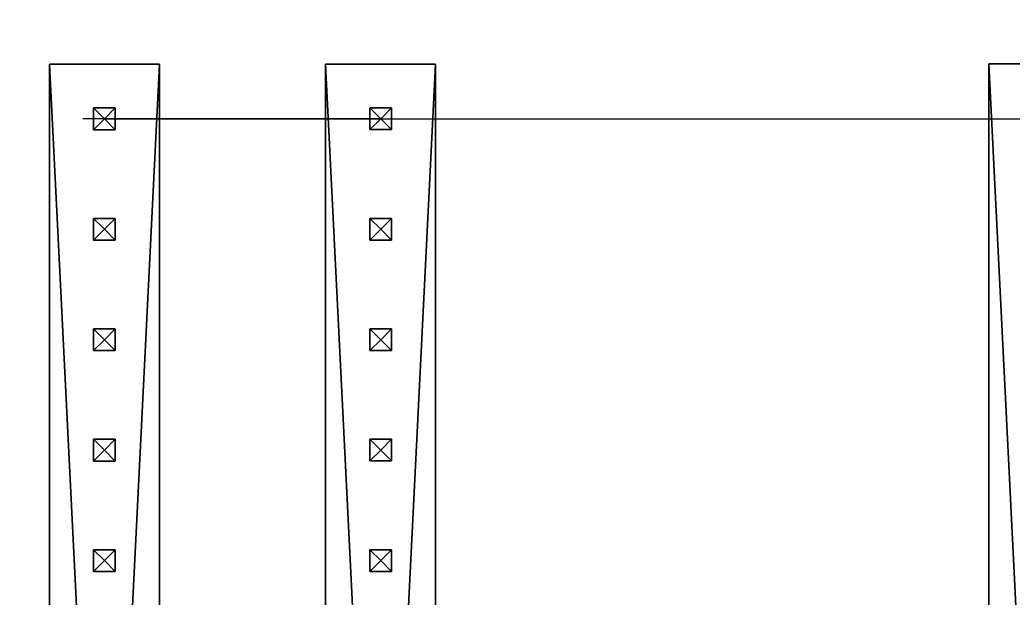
# Model space of a CAD drawing. Header units: millimetres. Extents: x 71 to 249, y 13 to 134.
# Drawn here: x 146.47 to 169.29, y 85.24 to 98.54 of the extents above; entities that cross this region are included whole.
import ezdxf

# ---------------------------------------------------------------- set-up
doc = ezdxf.new("R2010")
doc.units = ezdxf.units.MM
doc.layers.add('UB3D', color=1, linetype='Continuous')

msp = doc.modelspace()

# ---------------------------------------------------------------- linework, layer by layer
for p, q in [((154.759, 96.266, 87.511), (147.909, 96.266, 87.511)), ((148.409, 96.265, 78.56), (176.349, 96.265, 78.56)), ((154.759, 96.266, 95.571), (169.999, 96.266, 95.571))]:
    msp.add_line(p, q)
at = {"extrusion": (-1.39164e-20, -0.000113636, -1)}
for p, q in [((147.909, 96.266, 87.511), (147.909, 96.265, 72.511)), ((148.409, 96.266, 87.511), (148.409, 96.265, 72.511))]:
    msp.add_line(p, q, dxfattribs=at)
at = {"layer": 'UB3D', "color": 94}
for points in [[(219.529, 116.585, 72.51), (219.529, 28.585, 72.51), (103.529, 28.585, 72.51)], [(219.529, 116.585, 72.51), (103.529, 28.585, 72.51), (103.529, 116.585, 72.51)], [(219.529, 116.585, 72.5), (103.529, 116.585, 72.5), (103.529, 28.585, 72.5)], [(219.529, 116.585, 72.5), (103.529, 28.585, 72.5), (219.529, 28.585, 72.5)], [(215.719, 116.586, 89.521), (215.719, 28.586, 89.521), (109.038, 28.586, 89.521)], [(215.719, 116.586, 89.521), (109.038, 28.586, 89.521), (109.038, 116.586, 89.521)], [(215.719, 116.586, 89.511), (109.038, 116.586, 89.511), (109.038, 28.586, 89.511)], [(215.719, 116.586, 89.511), (109.038, 28.586, 89.511), (215.719, 28.586, 89.511)]]:
    msp.add_3dface(points, dxfattribs=at)
at = {"layer": 'UB3D', "color": 27}
for points in [[(149.671, 97.523, 72.51), (147.143, 97.523, 72.51), (147.143, 97.523, 74.51), (149.671, 97.523, 74.51)], [(147.143, 97.523, 72.51), (147.143, 46.742, 72.51), (147.143, 46.742, 74.51), (147.143, 97.523, 74.51)], [(149.671, 97.523, 72.51), (147.143, 97.523, 72.51), (147.143, 46.742, 72.51)], [(149.671, 97.523, 72.51), (147.143, 46.742, 72.51), (149.671, 46.742, 72.51)], [(149.671, 46.742, 74.51), (147.143, 46.742, 74.51), (147.143, 97.523, 74.51)], [(149.671, 46.742, 74.51), (147.143, 97.523, 74.51), (149.671, 97.523, 74.51)], [(149.671, 46.742, 72.51), (149.671, 97.523, 72.51), (149.671, 97.523, 74.51), (149.671, 46.742, 74.51)], [(149.671, 97.523, 72.51), (149.671, 46.742, 72.51), (149.671, 97.523, 72.51)], [(149.671, 46.742, 74.51), (149.671, 97.523, 74.51), (149.671, 46.742, 74.51)], [(156.021, 97.525, 89.521), (153.493, 97.525, 89.521), (153.493, 97.525, 91.521), (156.021, 97.525, 91.521)], [(153.493, 97.525, 89.521), (153.493, 46.744, 89.521), (153.493, 46.744, 91.521), (153.493, 97.525, 91.521)], [(156.021, 97.525, 89.521), (153.493, 97.525, 89.521), (153.493, 46.744, 89.521)], [(156.021, 97.525, 89.521), (153.493, 46.744, 89.521), (156.021, 46.744, 89.521)], [(156.021, 46.744, 91.521), (153.493, 46.744, 91.521), (153.493, 97.525, 91.521)], [(156.021, 46.744, 91.521), (153.493, 97.525, 91.521), (156.021, 97.525, 91.521)], [(156.021, 46.744, 89.521), (156.021, 97.525, 89.521), (156.021, 97.525, 91.521), (156.021, 46.744, 91.521)], [(156.021, 97.525, 89.521), (156.021, 46.744, 89.521), (156.021, 97.525, 89.521)], [(156.021, 46.744, 91.521), (156.021, 97.525, 91.521), (156.021, 46.744, 91.521)], [(171.264, 97.529, 89.521), (168.737, 97.529, 89.521), (168.737, 97.529, 91.521), (171.264, 97.529, 91.521)], [(168.737, 97.529, 89.521), (168.737, 46.748, 89.521), (168.737, 46.748, 91.521), (168.737, 97.529, 91.521)], [(168.737, 46.748, 89.521), (171.264, 46.748, 89.521), (171.264, 97.529, 89.521)], [(168.737, 46.748, 89.521), (171.264, 97.529, 89.521), (168.737, 97.529, 89.521)], [(168.737, 46.748, 89.521), (168.737, 97.529, 89.521), (168.737, 46.748, 89.521)], [(168.737, 97.529, 91.521), (171.264, 97.529, 91.521), (171.264, 46.748, 91.521)], [(168.737, 97.529, 91.521), (171.264, 46.748, 91.521), (168.737, 46.748, 91.521)], [(168.737, 97.529, 91.521), (168.737, 46.748, 91.521), (168.737, 97.529, 91.521)]]:
    msp.add_3dface(points, dxfattribs=at)
at = {"layer": 'UB3D', "color": 254}
for points in [[(148.409, 96.265, 71), (148.159, 96.015, 71.28), (148.159, 96.515, 71.28)], [(148.159, 96.015, 71.28), (148.159, 96.515, 71.28), (148.159, 96.015, 78.28)], [(148.159, 96.515, 71.28), (148.159, 96.015, 78.28), (148.159, 96.515, 78.28)], [(148.159, 96.015, 78.28), (148.159, 96.515, 78.28), (148.409, 96.265, 78.56)], [(148.409, 96.265, 71), (148.159, 96.515, 71.28), (148.659, 96.515, 71.28)], [(148.159, 96.515, 71.28), (148.659, 96.515, 71.28), (148.159, 96.515, 78.28)], [(148.659, 96.515, 71.28), (148.159, 96.515, 78.28), (148.659, 96.515, 78.28)], [(148.159, 96.515, 78.28), (148.659, 96.515, 78.28), (148.409, 96.265, 78.56)], [(148.409, 96.265, 71), (148.659, 96.515, 71.28), (148.659, 96.015, 71.28)], [(148.659, 96.515, 78.28), (148.659, 96.015, 78.28), (148.409, 96.265, 78.56)], [(148.659, 96.515, 71.28), (148.659, 96.015, 71.28), (148.659, 96.515, 78.28)], [(148.659, 96.015, 71.28), (148.659, 96.515, 78.28), (148.659, 96.015, 78.28)], [(154.759, 96.266, 88.011), (154.509, 96.016, 88.291), (154.509, 96.516, 88.291)], [(154.509, 96.016, 88.291), (154.509, 96.516, 88.291), (154.509, 96.016, 95.291)], [(154.509, 96.516, 88.291), (154.509, 96.016, 95.291), (154.509, 96.516, 95.291)], [(154.509, 96.016, 95.291), (154.509, 96.516, 95.291), (154.759, 96.266, 95.571)], [(154.759, 96.266, 88.011), (154.509, 96.516, 88.291), (155.009, 96.516, 88.291)], [(154.509, 96.516, 88.291), (155.009, 96.516, 88.291), (154.509, 96.516, 95.291)], [(155.009, 96.516, 88.291), (154.509, 96.516, 95.291), (155.009, 96.516, 95.291)], [(154.509, 96.516, 95.291), (155.009, 96.516, 95.291), (154.759, 96.266, 95.571)], [(154.759, 96.266, 88.011), (155.009, 96.516, 88.291), (155.009, 96.016, 88.291)], [(155.009, 96.516, 95.291), (155.009, 96.016, 95.291), (154.759, 96.266, 95.571)], [(155.009, 96.516, 88.291), (155.009, 96.016, 88.291), (155.009, 96.516, 95.291)], [(155.009, 96.016, 88.291), (155.009, 96.516, 95.291), (155.009, 96.016, 95.291)], [(148.409, 96.265, 71), (148.659, 96.015, 71.28), (148.159, 96.015, 71.28)], [(148.659, 96.015, 78.28), (148.159, 96.015, 78.28), (148.409, 96.265, 78.56)], [(154.759, 96.266, 88.011), (155.009, 96.016, 88.291), (154.509, 96.016, 88.291)], [(155.009, 96.016, 95.291), (154.509, 96.016, 95.291), (154.759, 96.266, 95.571)], [(148.659, 96.015, 71.28), (148.159, 96.015, 71.28), (148.659, 96.015, 78.28)], [(148.159, 96.015, 71.28), (148.659, 96.015, 78.28), (148.159, 96.015, 78.28)], [(155.009, 96.016, 88.291), (154.509, 96.016, 88.291), (155.009, 96.016, 95.291)], [(154.509, 96.016, 88.291), (155.009, 96.016, 95.291), (154.509, 96.016, 95.291)], [(148.409, 93.725, 71), (148.159, 93.475, 71.28), (148.159, 93.975, 71.28)], [(148.159, 93.475, 71.28), (148.159, 93.975, 71.28), (148.159, 93.475, 78.28)], [(148.159, 93.975, 71.28), (148.159, 93.475, 78.28), (148.159, 93.975, 78.28)], [(148.159, 93.475, 78.28), (148.159, 93.975, 78.28), (148.409, 93.725, 78.56)], [(148.409, 93.725, 71), (148.159, 93.975, 71.28), (148.659, 93.975, 71.28)], [(148.159, 93.975, 71.28), (148.659, 93.975, 71.28), (148.159, 93.975, 78.28)], [(148.659, 93.975, 71.28), (148.159, 93.975, 78.28), (148.659, 93.975, 78.28)], [(148.159, 93.975, 78.28), (148.659, 93.975, 78.28), (148.409, 93.725, 78.56)], [(148.409, 93.725, 71), (148.659, 93.975, 71.28), (148.659, 93.475, 71.28)], [(148.659, 93.975, 78.28), (148.659, 93.475, 78.28), (148.409, 93.725, 78.56)], [(148.659, 93.975, 71.28), (148.659, 93.475, 71.28), (148.659, 93.975, 78.28)], [(148.659, 93.475, 71.28), (148.659, 93.975, 78.28), (148.659, 93.475, 78.28)], [(154.759, 93.726, 88.011), (154.509, 93.476, 88.291), (154.509, 93.976, 88.291)], [(154.509, 93.476, 88.291), (154.509, 93.976, 88.291), (154.509, 93.476, 95.291)], [(154.509, 93.976, 88.291), (154.509, 93.476, 95.291), (154.509, 93.976, 95.291)], [(154.509, 93.476, 95.291), (154.509, 93.976, 95.291), (154.759, 93.726, 95.571)], [(154.759, 93.726, 88.011), (154.509, 93.976, 88.291), (155.009, 93.976, 88.291)], [(154.509, 93.976, 88.291), (155.009, 93.976, 88.291), (154.509, 93.976, 95.291)], [(155.009, 93.976, 88.291), (154.509, 93.976, 95.291), (155.009, 93.976, 95.291)], [(154.509, 93.976, 95.291), (155.009, 93.976, 95.291), (154.759, 93.726, 95.571)], [(154.759, 93.726, 88.011), (155.009, 93.976, 88.291), (155.009, 93.476, 88.291)], [(155.009, 93.976, 95.291), (155.009, 93.476, 95.291), (154.759, 93.726, 95.571)], [(155.009, 93.976, 88.291), (155.009, 93.476, 88.291), (155.009, 93.976, 95.291)], [(155.009, 93.476, 88.291), (155.009, 93.976, 95.291), (155.009, 93.476, 95.291)], [(148.409, 93.725, 71), (148.659, 93.475, 71.28), (148.159, 93.475, 71.28)], [(148.659, 93.475, 78.28), (148.159, 93.475, 78.28), (148.409, 93.725, 78.56)], [(154.759, 93.726, 88.011), (155.009, 93.476, 88.291), (154.509, 93.476, 88.291)], [(155.009, 93.476, 95.291), (154.509, 93.476, 95.291), (154.759, 93.726, 95.571)], [(148.659, 93.475, 71.28), (148.159, 93.475, 71.28), (148.659, 93.475, 78.28)], [(148.159, 93.475, 71.28), (148.659, 93.475, 78.28), (148.159, 93.475, 78.28)], [(155.009, 93.476, 88.291), (154.509, 93.476, 88.291), (155.009, 93.476, 95.291)], [(154.509, 93.476, 88.291), (155.009, 93.476, 95.291), (154.509, 93.476, 95.291)], [(148.409, 91.185, 71), (148.159, 90.935, 71.28), (148.159, 91.435, 71.28)], [(148.159, 90.935, 71.28), (148.159, 91.435, 71.28), (148.159, 90.935, 78.28)], [(148.159, 91.435, 71.28), (148.159, 90.935, 78.28), (148.159, 91.435, 78.28)], [(148.159, 90.935, 78.28), (148.159, 91.435, 78.28), (148.409, 91.185, 78.56)], [(148.409, 91.185, 71), (148.159, 91.435, 71.28), (148.659, 91.435, 71.28)], [(148.159, 91.435, 71.28), (148.659, 91.435, 71.28), (148.159, 91.435, 78.28)], [(148.659, 91.435, 71.28), (148.159, 91.435, 78.28), (148.659, 91.435, 78.28)], [(148.159, 91.435, 78.28), (148.659, 91.435, 78.28), (148.409, 91.185, 78.56)], [(148.409, 91.185, 71), (148.659, 91.435, 71.28), (148.659, 90.935, 71.28)], [(148.659, 91.435, 78.28), (148.659, 90.935, 78.28), (148.409, 91.185, 78.56)], [(148.659, 91.435, 71.28), (148.659, 90.935, 71.28), (148.659, 91.435, 78.28)], [(148.659, 90.935, 71.28), (148.659, 91.435, 78.28), (148.659, 90.935, 78.28)], [(154.759, 91.186, 88.011), (154.509, 90.936, 88.291), (154.509, 91.436, 88.291)], [(154.509, 90.936, 88.291), (154.509, 91.436, 88.291), (154.509, 90.936, 95.291)], [(154.509, 91.436, 88.291), (154.509, 90.936, 95.291), (154.509, 91.436, 95.291)], [(154.509, 90.936, 95.291), (154.509, 91.436, 95.291), (154.759, 91.186, 95.571)], [(154.759, 91.186, 88.011), (154.509, 91.436, 88.291), (155.009, 91.436, 88.291)], [(154.509, 91.436, 88.291), (155.009, 91.436, 88.291), (154.509, 91.436, 95.291)], [(155.009, 91.436, 88.291), (154.509, 91.436, 95.291), (155.009, 91.436, 95.291)], [(154.509, 91.436, 95.291), (155.009, 91.436, 95.291), (154.759, 91.186, 95.571)], [(154.759, 91.186, 88.011), (155.009, 91.436, 88.291), (155.009, 90.936, 88.291)], [(155.009, 91.436, 95.291), (155.009, 90.936, 95.291), (154.759, 91.186, 95.571)], [(155.009, 91.436, 88.291), (155.009, 90.936, 88.291), (155.009, 91.436, 95.291)], [(155.009, 90.936, 88.291), (155.009, 91.436, 95.291), (155.009, 90.936, 95.291)], [(148.409, 91.185, 71), (148.659, 90.935, 71.28), (148.159, 90.935, 71.28)], [(148.659, 90.935, 78.28), (148.159, 90.935, 78.28), (148.409, 91.185, 78.56)], [(154.759, 91.186, 88.011), (155.009, 90.936, 88.291), (154.509, 90.936, 88.291)], [(155.009, 90.936, 95.291), (154.509, 90.936, 95.291), (154.759, 91.186, 95.571)], [(148.659, 90.935, 71.28), (148.159, 90.935, 71.28), (148.659, 90.935, 78.28)], [(148.159, 90.935, 71.28), (148.659, 90.935, 78.28), (148.159, 90.935, 78.28)], [(155.009, 90.936, 88.291), (154.509, 90.936, 88.291), (155.009, 90.936, 95.291)], [(154.509, 90.936, 88.291), (155.009, 90.936, 95.291), (154.509, 90.936, 95.291)], [(148.409, 88.645, 71), (148.159, 88.395, 71.28), (148.159, 88.895, 71.28)], [(148.159, 88.395, 71.28), (148.159, 88.895, 71.28), (148.159, 88.395, 78.28)], [(148.159, 88.895, 71.28), (148.159, 88.395, 78.28), (148.159, 88.895, 78.28)], [(148.159, 88.395, 78.28), (148.159, 88.895, 78.28), (148.409, 88.645, 78.56)], [(148.409, 88.645, 71), (148.159, 88.895, 71.28), (148.659, 88.895, 71.28)], [(148.159, 88.895, 71.28), (148.659, 88.895, 71.28), (148.159, 88.895, 78.28)], [(148.659, 88.895, 71.28), (148.159, 88.895, 78.28), (148.659, 88.895, 78.28)], [(148.159, 88.895, 78.28), (148.659, 88.895, 78.28), (148.409, 88.645, 78.56)], [(148.409, 88.645, 71), (148.659, 88.895, 71.28), (148.659, 88.395, 71.28)], [(148.659, 88.895, 78.28), (148.659, 88.395, 78.28), (148.409, 88.645, 78.56)], [(148.659, 88.895, 71.28), (148.659, 88.395, 71.28), (148.659, 88.895, 78.28)], [(148.659, 88.395, 71.28), (148.659, 88.895, 78.28), (148.659, 88.395, 78.28)], [(154.759, 88.646, 88.011), (154.509, 88.396, 88.291), (154.509, 88.896, 88.291)], [(154.509, 88.396, 88.291), (154.509, 88.896, 88.291), (154.509, 88.396, 95.291)], [(154.509, 88.896, 88.291), (154.509, 88.396, 95.291), (154.509, 88.896, 95.291)], [(154.509, 88.396, 95.291), (154.509, 88.896, 95.291), (154.759, 88.646, 95.571)], [(154.759, 88.646, 88.011), (154.509, 88.896, 88.291), (155.009, 88.896, 88.291)], [(154.509, 88.896, 88.291), (155.009, 88.896, 88.291), (154.509, 88.896, 95.291)], [(155.009, 88.896, 88.291), (154.509, 88.896, 95.291), (155.009, 88.896, 95.291)], [(154.509, 88.896, 95.291), (155.009, 88.896, 95.291), (154.759, 88.646, 95.571)], [(154.759, 88.646, 88.011), (155.009, 88.896, 88.291), (155.009, 88.396, 88.291)], [(155.009, 88.896, 95.291), (155.009, 88.396, 95.291), (154.759, 88.646, 95.571)], [(155.009, 88.896, 88.291), (155.009, 88.396, 88.291), (155.009, 88.896, 95.291)], [(155.009, 88.396, 88.291), (155.009, 88.896, 95.291), (155.009, 88.396, 95.291)], [(148.409, 88.645, 71), (148.659, 88.395, 71.28), (148.159, 88.395, 71.28)], [(148.659, 88.395, 78.28), (148.159, 88.395, 78.28), (148.409, 88.645, 78.56)], [(154.759, 88.646, 88.011), (155.009, 88.396, 88.291), (154.509, 88.396, 88.291)], [(155.009, 88.396, 95.291), (154.509, 88.396, 95.291), (154.759, 88.646, 95.571)], [(148.659, 88.395, 71.28), (148.159, 88.395, 71.28), (148.659, 88.395, 78.28)], [(148.159, 88.395, 71.28), (148.659, 88.395, 78.28), (148.159, 88.395, 78.28)], [(155.009, 88.396, 88.291), (154.509, 88.396, 88.291), (155.009, 88.396, 95.291)], [(154.509, 88.396, 88.291), (155.009, 88.396, 95.291), (154.509, 88.396, 95.291)], [(148.409, 86.105, 71), (148.159, 85.855, 71.28), (148.159, 86.355, 71.28)], [(148.159, 85.855, 71.28), (148.159, 86.355, 71.28), (148.159, 85.855, 78.28)], [(148.159, 86.355, 71.28), (148.159, 85.855, 78.28), (148.159, 86.355, 78.28)], [(148.159, 85.855, 78.28), (148.159, 86.355, 78.28), (148.409, 86.105, 78.56)], [(148.409, 86.105, 71), (148.159, 86.355, 71.28), (148.659, 86.355, 71.28)], [(148.159, 86.355, 71.28), (148.659, 86.355, 71.28), (148.159, 86.355, 78.28)], [(148.659, 86.355, 71.28), (148.159, 86.355, 78.28), (148.659, 86.355, 78.28)], [(148.159, 86.355, 78.28), (148.659, 86.355, 78.28), (148.409, 86.105, 78.56)], [(148.409, 86.105, 71), (148.659, 86.355, 71.28), (148.659, 85.855, 71.28)], [(148.659, 86.355, 78.28), (148.659, 85.855, 78.28), (148.409, 86.105, 78.56)], [(148.659, 86.355, 71.28), (148.659, 85.855, 71.28), (148.659, 86.355, 78.28)], [(148.659, 85.855, 71.28), (148.659, 86.355, 78.28), (148.659, 85.855, 78.28)], [(154.759, 86.106, 88.011), (154.509, 85.856, 88.291), (154.509, 86.356, 88.291)], [(154.509, 85.856, 88.291), (154.509, 86.356, 88.291), (154.509, 85.856, 95.291)], [(154.509, 86.356, 88.291), (154.509, 85.856, 95.291), (154.509, 86.356, 95.291)], [(154.509, 85.856, 95.291), (154.509, 86.356, 95.291), (154.759, 86.106, 95.571)], [(154.759, 86.106, 88.011), (154.509, 86.356, 88.291), (155.009, 86.356, 88.291)], [(154.509, 86.356, 88.291), (155.009, 86.356, 88.291), (154.509, 86.356, 95.291)], [(155.009, 86.356, 88.291), (154.509, 86.356, 95.291), (155.009, 86.356, 95.291)], [(154.509, 86.356, 95.291), (155.009, 86.356, 95.291), (154.759, 86.106, 95.571)], [(154.759, 86.106, 88.011), (155.009, 86.356, 88.291), (155.009, 85.856, 88.291)], [(155.009, 86.356, 95.291), (155.009, 85.856, 95.291), (154.759, 86.106, 95.571)], [(155.009, 86.356, 88.291), (155.009, 85.856, 88.291), (155.009, 86.356, 95.291)], [(155.009, 85.856, 88.291), (155.009, 86.356, 95.291), (155.009, 85.856, 95.291)], [(148.409, 86.105, 71), (148.659, 85.855, 71.28), (148.159, 85.855, 71.28)], [(148.659, 85.855, 78.28), (148.159, 85.855, 78.28), (148.409, 86.105, 78.56)], [(154.759, 86.106, 88.011), (155.009, 85.856, 88.291), (154.509, 85.856, 88.291)], [(155.009, 85.856, 95.291), (154.509, 85.856, 95.291), (154.759, 86.106, 95.571)], [(148.659, 85.855, 71.28), (148.159, 85.855, 71.28), (148.659, 85.855, 78.28)], [(148.159, 85.855, 71.28), (148.659, 85.855, 78.28), (148.159, 85.855, 78.28)], [(155.009, 85.856, 88.291), (154.509, 85.856, 88.291), (155.009, 85.856, 95.291)], [(154.509, 85.856, 88.291), (155.009, 85.856, 95.291), (154.509, 85.856, 95.291)]]:
    msp.add_3dface(points, dxfattribs=at)

doc.saveas('drawing.dxf')
